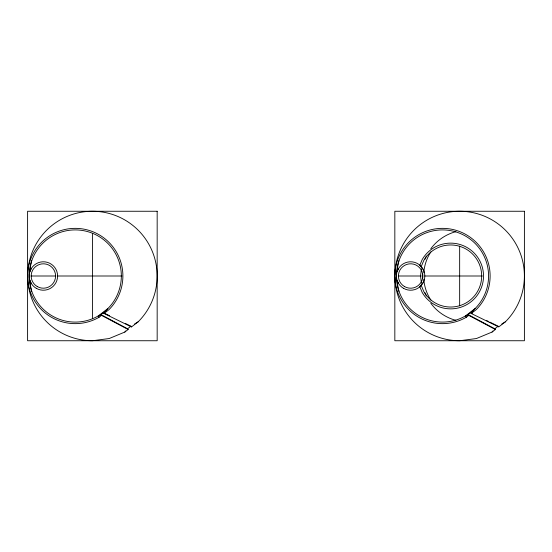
<?xml version="1.0" encoding="UTF-8"?>
<svg xmlns="http://www.w3.org/2000/svg" width="552" height="552" viewBox="0 0 552 552"><rect width="100%" height="100%" fill="white"/><g stroke="black" fill="none" stroke-linecap="round" stroke-linejoin="round"><path stroke-width="0.83" d="M421.452 268.831L420.507 276L421.452 283.169M422.666 273.578L422.666 278.422M30.256 270.859L31.071 268.893M397.488 270.859L398.302 268.893M421.211 266.657L423.77 260.482A31.029 31.029 0 0 1 470.594 252.23A31.029 31.029 0 0 1 470.594 299.77A31.029 31.029 0 0 1 423.77 291.518L421.211 285.343M423.198 282.458L419.81 286.709L422.183 292.436A32.865 32.865 0 0 0 471.774 301.178A32.865 32.865 0 0 0 471.774 250.822A32.865 32.865 0 0 0 422.183 259.564L419.81 265.291L423.198 269.542M124.793 332.069L128.147 329.496L101.533 315.371L99.063 317.262L98.29 315.916A46.092 46.092 0 0 1 29.325 280.016A46.092 46.092 0 0 1 91.011 232.689A46.092 46.092 0 0 1 107.833 308.596L103.438 312.749L103.997 313.474L131.5 326.929L138.2 321.781A64.743 64.743 0 0 0 124.793 219.931A64.743 64.743 0 0 0 29.884 259.24A64.743 64.743 0 0 0 92.419 340.743L109.179 338.542L124.793 332.069L125.725 330.972M394.915 276.842A64.743 64.743 0 0 0 459.657 340.743L476.411 338.542L492.025 332.069L492.957 330.972M98.29 315.916L100.975 314.64L101.533 315.371L98.29 315.916L107.833 308.596L103.997 313.474L108.93 309.693A47.644 47.644 0 0 0 91.542 231.226A47.644 47.644 0 0 0 27.779 280.154A47.644 47.644 0 0 0 99.063 317.262M109.551 315.737L103.438 312.749L100.975 314.64L127.588 328.771L130.941 326.197L131.5 326.929M465.522 315.916L468.206 314.64L468.765 315.371L465.522 315.916L475.072 308.596A46.092 46.092 0 0 0 458.243 232.689A46.092 46.092 0 0 0 396.564 280.016A46.092 46.092 0 0 0 465.522 315.916L466.302 317.262L468.765 315.371L495.379 329.496L492.025 332.069M394.915 275.158A64.743 64.743 0 0 1 484.822 216.343A64.743 64.743 0 0 1 505.439 321.781L498.732 326.929L471.236 313.474L475.072 308.596L468.206 314.64L494.82 328.771L498.173 326.197L489.769 322.085M134.571 323.989L138.2 321.781M501.802 323.989L505.439 321.781M31.084 276L55.786 276M57.491 276L121.971 276M398.316 276L421.321 276M424.729 276L482.338 276M472.201 313.495L470.677 312.749L471.236 313.474L476.169 309.693A47.644 47.644 0 0 0 458.774 231.226A47.644 47.644 0 0 0 395.018 280.154A47.644 47.644 0 0 0 466.302 317.262M486.719 320.595L488.244 321.34M125.594 323.582L130.941 326.197M494.82 328.771L495.379 329.496M127.588 328.771L128.147 329.496M397.488 281.14L398.302 283.107M30.256 281.14L31.071 283.107M459.657 246.185L459.657 305.815M92.419 233.406L92.419 318.594M398.937 291.387A62.638 62.638 0 0 1 397.164 280.292M397.164 271.708A62.638 62.638 0 0 1 398.937 260.613M455.862 320.339A45.906 45.906 0 0 1 430.808 303.255M426.392 295.927A45.906 45.906 0 0 1 425.012 292.767M425.012 259.233A45.906 45.906 0 0 1 426.392 256.073M430.808 248.745A45.906 45.906 0 0 1 455.862 231.661M430.87 300.129A44.07 44.07 0 0 1 423.798 279.284M423.798 272.716A44.07 44.07 0 0 1 430.87 251.871M31.706 291.387A62.638 62.638 0 0 1 29.932 280.292M29.932 271.708A62.638 62.638 0 0 1 31.706 260.613M157.168 211.257L27.6 211.257L27.6 340.743L157.168 340.743L157.168 211.257M524.4 211.257L394.832 211.257L394.832 340.743L524.4 340.743L524.4 211.257M404.512 286.571A12.206 12.206 0 0 0 422.825 276A12.206 12.206 0 0 0 404.512 265.429A12.206 12.206 0 0 0 404.512 286.571M403.505 288.31A14.214 14.214 0 0 0 424.833 276A14.214 14.214 0 0 0 403.505 263.69A14.214 14.214 0 0 0 403.505 288.31M37.281 286.571A12.206 12.206 0 0 0 55.586 276A12.206 12.206 0 0 0 37.281 265.429A12.206 12.206 0 0 0 37.281 286.571M36.273 288.31A14.214 14.214 0 0 0 57.601 276A14.214 14.214 0 0 0 36.273 263.69A14.214 14.214 0 0 0 36.273 288.31"/></g></svg>
